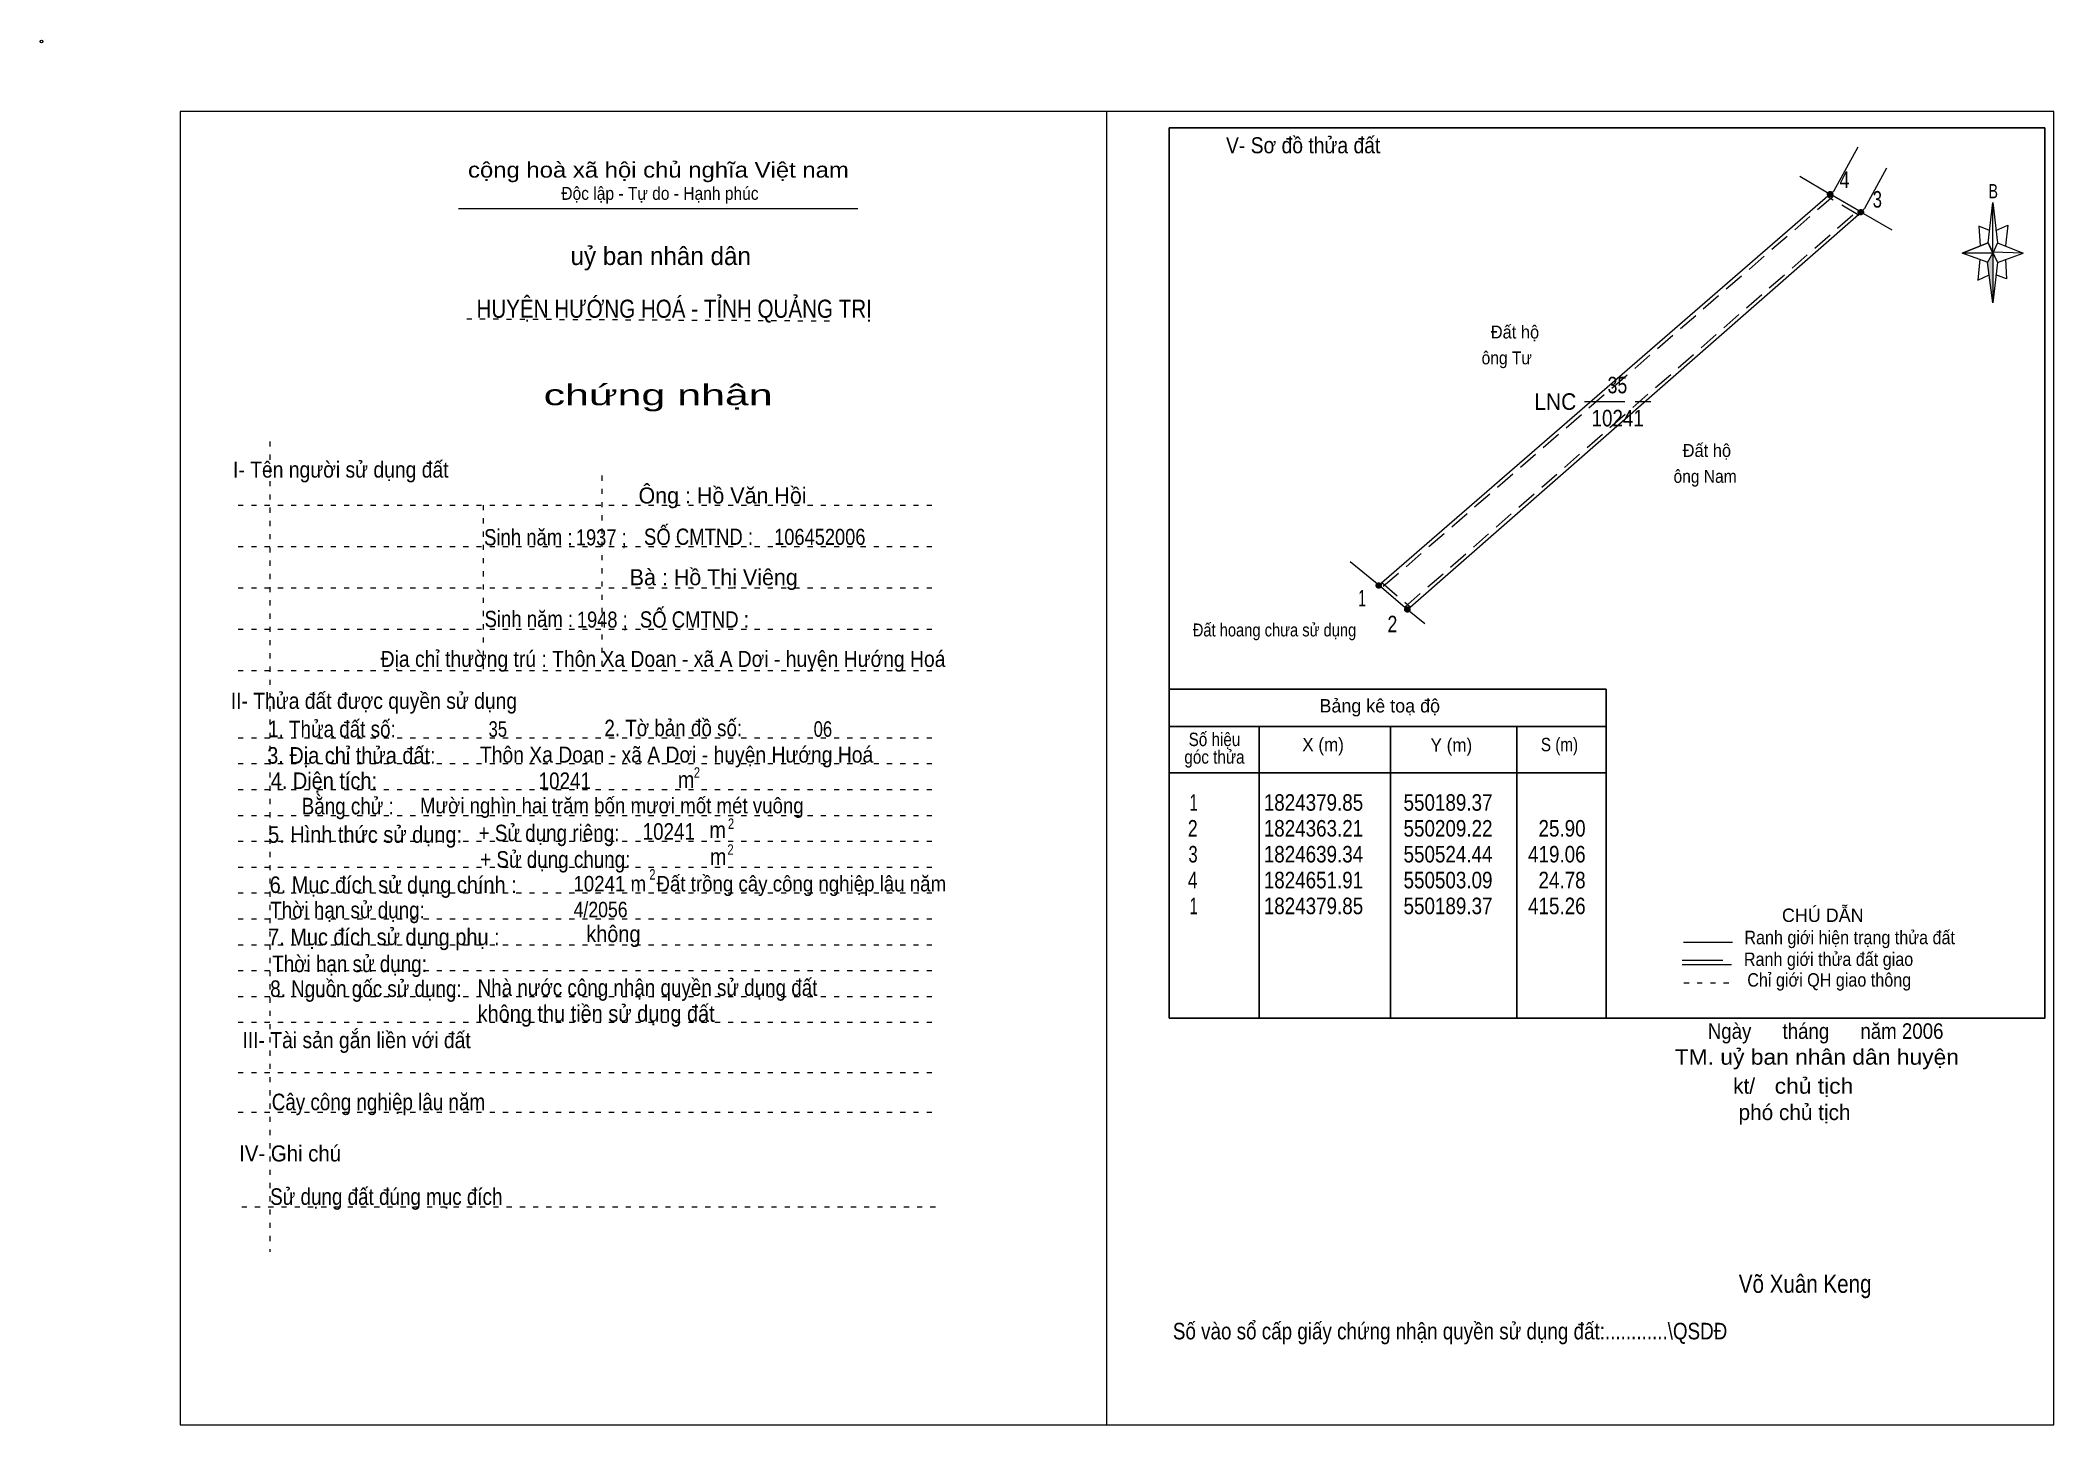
# Model space of a CAD drawing. Header units: centimetres. Extents: x -1.6 to 37.4, y -1.3 to 25.5.
import ezdxf
from ezdxf.enums import TextEntityAlignment as Align

# ---------------------------------------------------------------- set-up
doc = ezdxf.new("R2010")
doc.units = ezdxf.units.CM
doc.header["$LTSCALE"] = 0.13
for name, pattern in [('DOTTED', [1.5, 0.3, -1.2]), ('LONG_DASHED', [7.5, 6, -1.5]), ('MEDIUM_DASHED', [4.5, 3, -1.5])]:
    doc.linetypes.add(name, pattern=pattern)
for name, color, linetype, lineweight in [('1', 7, 'DOTTED', 13), ('10', 7, 'Continuous', 13), ('2', 7, 'Continuous', 25), ('3', 7, 'Continuous', 13), ('30', 7, 'Continuous', 13), ('32', 7, 'LONG_DASHED', 13), ('33', 7, 'LONG_DASHED', 13), ('35', 7, 'Continuous', 13)]:
    doc.layers.add(name, color=color, linetype=linetype, lineweight=lineweight)
doc.layers.add('4', color=7, linetype='Continuous')

msp = doc.modelspace()

# ---------------------------------------------------------------- hatches: boundary and pattern name
at = {"layer": '30'}
msp.add_hatch(color=256, dxfattribs=at).paths.add_polyline_path([(36.17, 21.38), (36.17, 20.42), (36.07, 21.2)])
at = {"layer": '32'}
for points in [[(33.0772, 22.5212, 1), (32.9772, 22.5212, 1)], [(33.671, 22.1715, 1), (33.571, 22.1715, 1)], [(24.3511, 14.9538, 1), (24.2511, 14.9538, 1)], [(24.9032, 14.491, 1), (24.8032, 14.491, 1)]]:
    msp.add_hatch(color=256, dxfattribs=at).paths.add_polyline_path(points)

# ---------------------------------------------------------------- linework, layer by layer
at = {"layer": '1', "linetype": 'Continuous'}
msp.add_line((6.51, 22.24), (14.23, 22.24), dxfattribs=at)
at = {"layer": '1'}
for p, q in [((6.67, 20.11), (13.82, 20.07)), ((2.86, 17.74), (2.86, 2.07)), ((9.28, 17.08), (9.28, 13.31)), ((2.25, 16.51), (15.75, 16.51)), ((6.99, 16.51), (6.99, 13.31)), ((2.25, 15.71), (15.75, 15.71)), ((2.25, 14.91), (15.75, 14.91)), ((2.25, 14.11), (15.75, 14.11)), ((2.25, 13.31), (15.75, 13.31)), ((2.25, 12.01), (15.75, 12.01)), ((2.25, 11.51), (15.75, 11.51)), ((2.25, 11.01), (15.75, 11.01)), ((2.25, 10.51), (15.75, 10.51)), ((2.25, 10.01), (15.75, 10.01)), ((2.25, 9.51), (15.75, 9.51)), ((2.25, 9.01), (15.75, 9.01)), ((2.25, 8.51), (15.75, 8.51)), ((2.25, 8.01), (15.75, 8.01)), ((2.25, 7.51), (15.75, 7.51)), ((2.25, 7.01), (15.75, 7.01)), ((2.25, 6.51), (15.75, 6.51)), ((2.25, 5.54), (15.75, 5.54)), ((2.25, 4.77), (15.75, 4.77)), ((2.32, 2.94), (15.82, 2.94))]:
    msp.add_line(p, q, dxfattribs=at)
at = {"layer": '10'}
for p, q in [((32.44, 22.87), (33.03, 22.52)), ((23.75, 15.42), (24.31, 14.96)), ((24.86, 14.49), (25.19, 14.22))]:
    msp.add_line(p, q, dxfattribs=at)
at = {"layer": '10', "linetype": 'MEDIUM_DASHED'}
for p, q in [((33.08, 22.47), (24.36, 14.91)), ((24.81, 14.54), (33.58, 22.22)), ((33.59, 22.11), (32.99, 22.46)), ((24.36, 15.01), (24.91, 14.54))]:
    msp.add_line(p, q, dxfattribs=at)
at = {"layer": '10'}
for points in [[(33.56, 23.43), (33.09, 22.57), (33.03, 22.52)], [(34.12, 23.02), (33.69, 22.24), (33.63, 22.17), (34.22, 21.83)]]:
    msp.add_lwpolyline(points, dxfattribs=at)
msp.add_lwpolyline([(33.03, 22.52), (24.31, 14.96), (24.86, 14.49), (33.63, 22.17)], close=True, dxfattribs=at)
msp.add_circle((-1.55, 25.47), 0.025, dxfattribs=at)
at = {"layer": '2'}
for p, q in [((20.25, 12.95), (28.7, 12.95)), ((28.7, 6.59), (28.7, 12.95)), ((20.25, 12.23), (28.7, 12.23)), ((21.99, 6.59), (21.99, 12.23)), ((24.53, 10.89), (24.53, 12.23)), ((26.97, 12.23), (26.97, 6.59)), ((20.25, 11.33), (28.7, 11.33))]:
    msp.add_line(p, q, dxfattribs=at)
msp.add_lwpolyline([(37.18, 23.8), (20.25, 23.8), (20.25, 6.59), (37.18, 6.59)], close=True, dxfattribs=at)
msp.add_lwpolyline([(24.53, 6.59), (24.53, 10.39), (24.53, 10.89)], dxfattribs=at)
at = {"layer": '3'}
msp.add_line((19.04, 24.12), (19.04, -1.27), dxfattribs=at)
for points in [[(19.04, 24.12), (1.13, 24.12), (1.13, -1.27), (19.04, -1.27)], [(19.04, -1.27), (37.35, -1.27), (37.35, 24.12), (19.04, 24.12)]]:
    msp.add_lwpolyline(points, dxfattribs=at)
at = {"layer": '30'}
for p, q in [((36.08, 21.58), (36.17, 22.36)), ((36.26, 21.58), (36.76, 21.38)), ((36.08, 21.2), (35.58, 21.38)), ((36.26, 21.2), (36.17, 20.42)), ((36.42, 21.26), (36.44, 20.88)), ((36.44, 20.88), (36.23, 20.96))]:
    msp.add_line(p, q, dxfattribs=at)
for points in [[(36.17, 22.36), (36.26, 21.58), (36.17, 21.38)], [(36.17, 21.38), (35.58, 21.38), (36.08, 21.58), (36.26, 21.2), (36.76, 21.38), (36.17, 21.4)], [(36.17, 21.38), (36.17, 20.42), (36.07, 21.2)]]:
    msp.add_lwpolyline(points, close=True, dxfattribs=at)
for points in [[(36.11, 21.82), (35.9, 21.9), (35.93, 21.52)], [(36.23, 21.82), (36.46, 21.92), (36.42, 21.52)], [(36.17, 21.38), (36.08, 21.58), (35.58, 21.38)], [(35.92, 21.26), (35.88, 20.86), (36.1, 20.96)], [(36.17, 21.38), (36.26, 21.2), (36.76, 21.38)]]:
    msp.add_lwpolyline(points, dxfattribs=at)
at = {"layer": '32'}
for centre in [(33.0272, 22.5212), (33.621, 22.1715), (24.3011, 14.9538), (24.8532, 14.491)]:
    msp.add_circle(centre, 0.05, dxfattribs=at)
at = {"layer": '33'}
msp.add_line((28.28, 18.51), (29.56, 18.51), dxfattribs=at)
at = {"layer": '35'}
for p, q in [((30.19, 8.06), (31.14, 8.06)), ((30.17, 7.63), (31.12, 7.63))]:
    msp.add_line(p, q, dxfattribs=at)
at = {"layer": '35', "linetype": 'LONG_DASHED'}
msp.add_line((30.17, 7.71), (31.12, 7.71), dxfattribs=at)
at = {"layer": '35', "linetype": 'DOTTED'}
msp.add_line((30.2, 7.27), (31.19, 7.27), dxfattribs=at)

# ---------------------------------------------------------------- texts
at = {"layer": '1'}
for s, height, width, p in [('V- Sơ đồ thửa đất', 0.31, 0.9, (22.84, 23.31)), ('cộng hoà xã hội chủ nghĩa Việt nam', 0.3, 1.15, (10.375, 22.84)), ('Độc lập - Tự do - Hạnh phúc', 0.25, 0.9, (10.405, 22.41)), ('chứng nhận', 0.4, 1.55, (10.37, 18.44)), ('I- Tên người sử dụng đất', 0.31, 0.9, (4.235, 17.04)), ('II- Thửa đất được quyền sử dụng', 0.31, 0.9, (4.875, 12.57)), ('III- Tài sản gắn liền với đất', 0.31, 0.9, (4.54, 6.01)), ('IV- Ghi chú', 0.31, 0.95, (3.255, 3.82))]:
    msp.add_text(s, height=height, dxfattribs=dict(at, width=width)).set_placement(p, align=Align.CENTER)
msp.add_text('uỷ ban nhân dân', height=0.35, dxfattribs=at).set_placement((10.42, 21.15), align=Align.CENTER)
at = {"layer": '10'}
for s, width, p in [('  Đất hộ', 0.95, (26.29, 19.73)), ('ông Tư', 0.9, (26.29, 19.23)), ('  Đất hộ', 0.95, (30, 17.44)), ('ông Nam', 0.9, (30, 16.94))]:
    msp.add_text(s, height=0.25, dxfattribs=dict(at, width=width)).set_placement(p)
for s, height, p in [('Ông : Hồ Văn Hồi', 0.31, (11.615, 16.54)), ('Bà : Hồ Thị Viêng', 0.31, (11.445, 14.96)), ('kt/ ', 0.3, (31.42, 5.13)), ('phó chủ tịch ', 0.3, (32.395, 4.62))]:
    msp.add_text(s, height=height, dxfattribs=at).set_placement(p, align=Align.CENTER)
for s, height, width, p in [('Sinh năm :', 0.3149, 0.85, (7.86, 15.73)), ('1937 ;', 0.31, 0.85, (9.27, 15.73)), ('SỐ CMTND :', 0.3149, 0.85, (11.15, 15.74)), ('Sinh năm :', 0.3149, 0.85, (7.87, 14.15)), ('1948 ;', 0.31, 0.85, (9.29, 14.14)), ('SỐ CMTND :', 0.3149, 0.85, (11.07, 14.14)), ('Đất hoang chưa sử dụng ', 0.25, 0.85, (22.325, 13.97)), ('Địa chỉ thường trú : Thôn Xa Doan - xã A Dơi - huyện Hướng Hoá', 0.31, 0.9, (10.465, 13.38)), ('35', 0.3, 0.8, (7.27, 12.03)), ('06', 0.3, 0.8, (13.555, 12.03)), (' Thôn Xa Doan - xã A Dơi - huyện Hướng Hoá', 0.31, 0.9, (10.675, 11.53)), ('Mười nghìn hai trăm bốn mươi mốt mét vuông ', 0.3, 0.9, (9.525, 10.55)), ('10241 m  Đất trồng cây công nghiệp lâu năm ', 0.3, 0.9, (12.385, 9.04)), ('4/2056 ', 0.3, 0.85, (9.305, 8.54)), ('Ngày      tháng      năm 2006', 0.3, 0.9, (32.94, 6.19)), ('TM. uỷ ban nhân dân huyện', 0.3, 1.1, (32.77, 5.69)), ('chủ tịch', 0.3, 1.1, (32.715, 5.13)), ('Võ Xuân Keng ', 0.35, 0.85, (32.6, 1.28))]:
    msp.add_text(s, height=height, dxfattribs=dict(at, width=width)).set_placement(p, align=Align.CENTER)
at = {"layer": '2'}
for s, height, width, p in [('HUYỆN HƯỚNG HOÁ - TỈNH QUẢNG TRỊ', 0.35, 0.85, (10.68, 20.13)), ('Số hiệu', 0.2591, 0.85, (21.125, 11.85)), ('3. Địa chỉ thửa đất:', 0.32, 0.9, (4.44, 11.51)), ('góc thửa', 0.2591, 0.85, (21.125, 11.51)), ('X (m)', 0.2591, 0.95, (23.225, 11.75)), ('Y (m)', 0.2591, 0.95, (25.705, 11.74)), ('S (m)', 0.2591, 0.85, (27.795, 11.75)), ('Số vào sổ cấp giấy chứng nhận quyền sử dụng đất:............\\QSDĐ', 0.32, 0.85, (25.68, 0.38))]:
    msp.add_text(s, height=height, dxfattribs=dict(at, width=width)).set_placement(p, align=Align.CENTER)
msp.add_text('Bảng kê toạ độ', height=0.2591, dxfattribs=at).set_placement((24.32, 12.5), align=Align.CENTER)
for s, height, width, p in [('1. Thửa đất số:', 0.32, 0.85, (2.83, 12.02)), ('2. Tờ bản đồ số:', 0.32, 0.85, (9.33, 12.04)), ('4. Diện tích:', 0.32, 0.9, (2.88, 11.02)), ('10241', 0.32, 0.85, (8.06, 11.02)), ('m', 0.32, 0.9, (10.75, 11.04)), ('2', 0.2, 0.8, (11.06, 11.24)), ('Bằng chử :', 0.32, 0.85, (3.48, 10.53)), ('5. Hình thức sử dụng:', 0.32, 0.9, (2.83, 9.98)), ('+ Sử dụng riêng:', 0.32, 0.85, (6.9, 10.01)), ('10241', 0.32, 0.85, (10.07, 10.04)), ('m', 0.32, 0.9, (11.36, 10.07)), ('2', 0.2, 0.8, (11.72, 10.25)), ('+ Sử dụng chung:', 0.32, 0.85, (6.93, 9.5)), ('m', 0.32, 0.9, (11.37, 9.55)), ('2', 0.2, 0.8, (11.71, 9.75)), ('6. Mục đích sử dụng chính : ', 0.32, 0.9, (2.86, 9.01)), ('2', 0.2, 0.8, (10.2, 9.27)), ('Thời hạn sử dụng: ', 0.32, 0.85, (2.87, 8.52)), ('7. Mục đích sử dụng phụ : ', 0.32, 0.9, (2.83, 8)), ('không', 0.32, 0.9, (8.98, 8.06)), ('Thời hạn sử dụng: ', 0.32, 0.85, (2.91, 7.48)), ('8. Nguồn gốc sử dụng: ', 0.32, 0.85, (2.87, 7)), ('Nhà nước công nhận quyền sử dụng đất ', 0.32, 0.85, (6.88, 7.02)), ('không thu tiền sử dụng đất', 0.32, 0.9, (6.88, 6.52)), ('Cây công nghiệp lâu năm', 0.32, 0.85, (2.9, 4.81)), ('Sử dụng đất đúng mục đích', 0.32, 0.85, (2.87, 2.98))]:
    msp.add_text(s, height=height, dxfattribs=dict(at, width=width)).set_placement(p)
at = {"layer": '30', "width": 0.75}
msp.add_text('B', height=0.2756, dxfattribs=at).set_placement((36.18, 22.44), align=Align.CENTER)
at = {"layer": '30'}
for s, width, p in [('1', 0.65, (20.8, 10.6)), ('1824379.85', 0.85, (24, 10.6)), ('550189.37', 0.85, (26.5, 10.6)), ('550189.37', 0.85, (26.5, 10.6)), ('2', 0.8, (20.8, 10.1)), ('1824363.21', 0.85, (24, 10.1)), ('550209.22', 0.85, (26.5, 10.1)), ('25.90', 0.85, (28.3, 10.1)), ('3', 0.75, (20.8, 9.6)), ('1824639.34', 0.85, (24, 9.6)), ('550524.44', 0.85, (26.5, 9.6)), ('419.06', 0.85, (28.3, 9.6)), ('4', 0.8, (20.8, 9.1)), ('1824651.91', 0.85, (24, 9.1)), ('550503.09', 0.85, (26.5, 9.1)), ('24.78', 0.85, (28.3, 9.1)), ('1', 0.65, (20.8, 8.6)), ('1824379.85', 0.85, (24, 8.6)), ('550189.37', 0.85, (26.5, 8.6)), ('415.26', 0.85, (28.3, 8.6))]:
    msp.add_text(s, height=0.32, dxfattribs=dict(at, width=width)).set_placement(p, align=Align.RIGHT)
at = {"layer": '32'}
for s, width, p in [('4', 0.8, (33.305, 22.64)), ('3', 0.75, (33.94, 22.26)), ('1', 0.65, (23.98, 14.55)), ('2', 0.8, (24.565, 14.05))]:
    msp.add_text(s, height=0.32, dxfattribs=dict(at, width=width)).set_placement(p, align=Align.CENTER)
at = {"layer": '33'}
for s, width, p in [('35', 0.8, (28.915, 18.67)), ('10241', 0.85, (28.92, 18.03))]:
    msp.add_text(s, height=0.32, dxfattribs=dict(at, width=width)).set_placement(p, align=Align.CENTER)
at = {"layer": '33', "width": 0.95}
msp.add_text('LNC', height=0.32, dxfattribs=at).set_placement((28.12, 18.35), align=Align.RIGHT)
at = {"layer": '35'}
msp.add_text('CHÚ DẪN', height=0.2591, dxfattribs=at).set_placement((32.885, 8.45), align=Align.CENTER)
at = {"layer": '35', "width": 0.9}
for s, p in [('Ranh giới hiện trạng thửa đất', (33.405, 8.02)), ('Ranh giới thửa đất giao ', (33.04, 7.6)), ('Chỉ giới QH giao thông', (33.01, 7.2))]:
    msp.add_text(s, height=0.2591, dxfattribs=at).set_placement(p, align=Align.CENTER)
at = {"layer": '4', "width": 0.85}
msp.add_text('106452006', height=0.31, dxfattribs=at).set_placement((13.495, 15.74), align=Align.CENTER)

doc.saveas('drawing.dxf')
